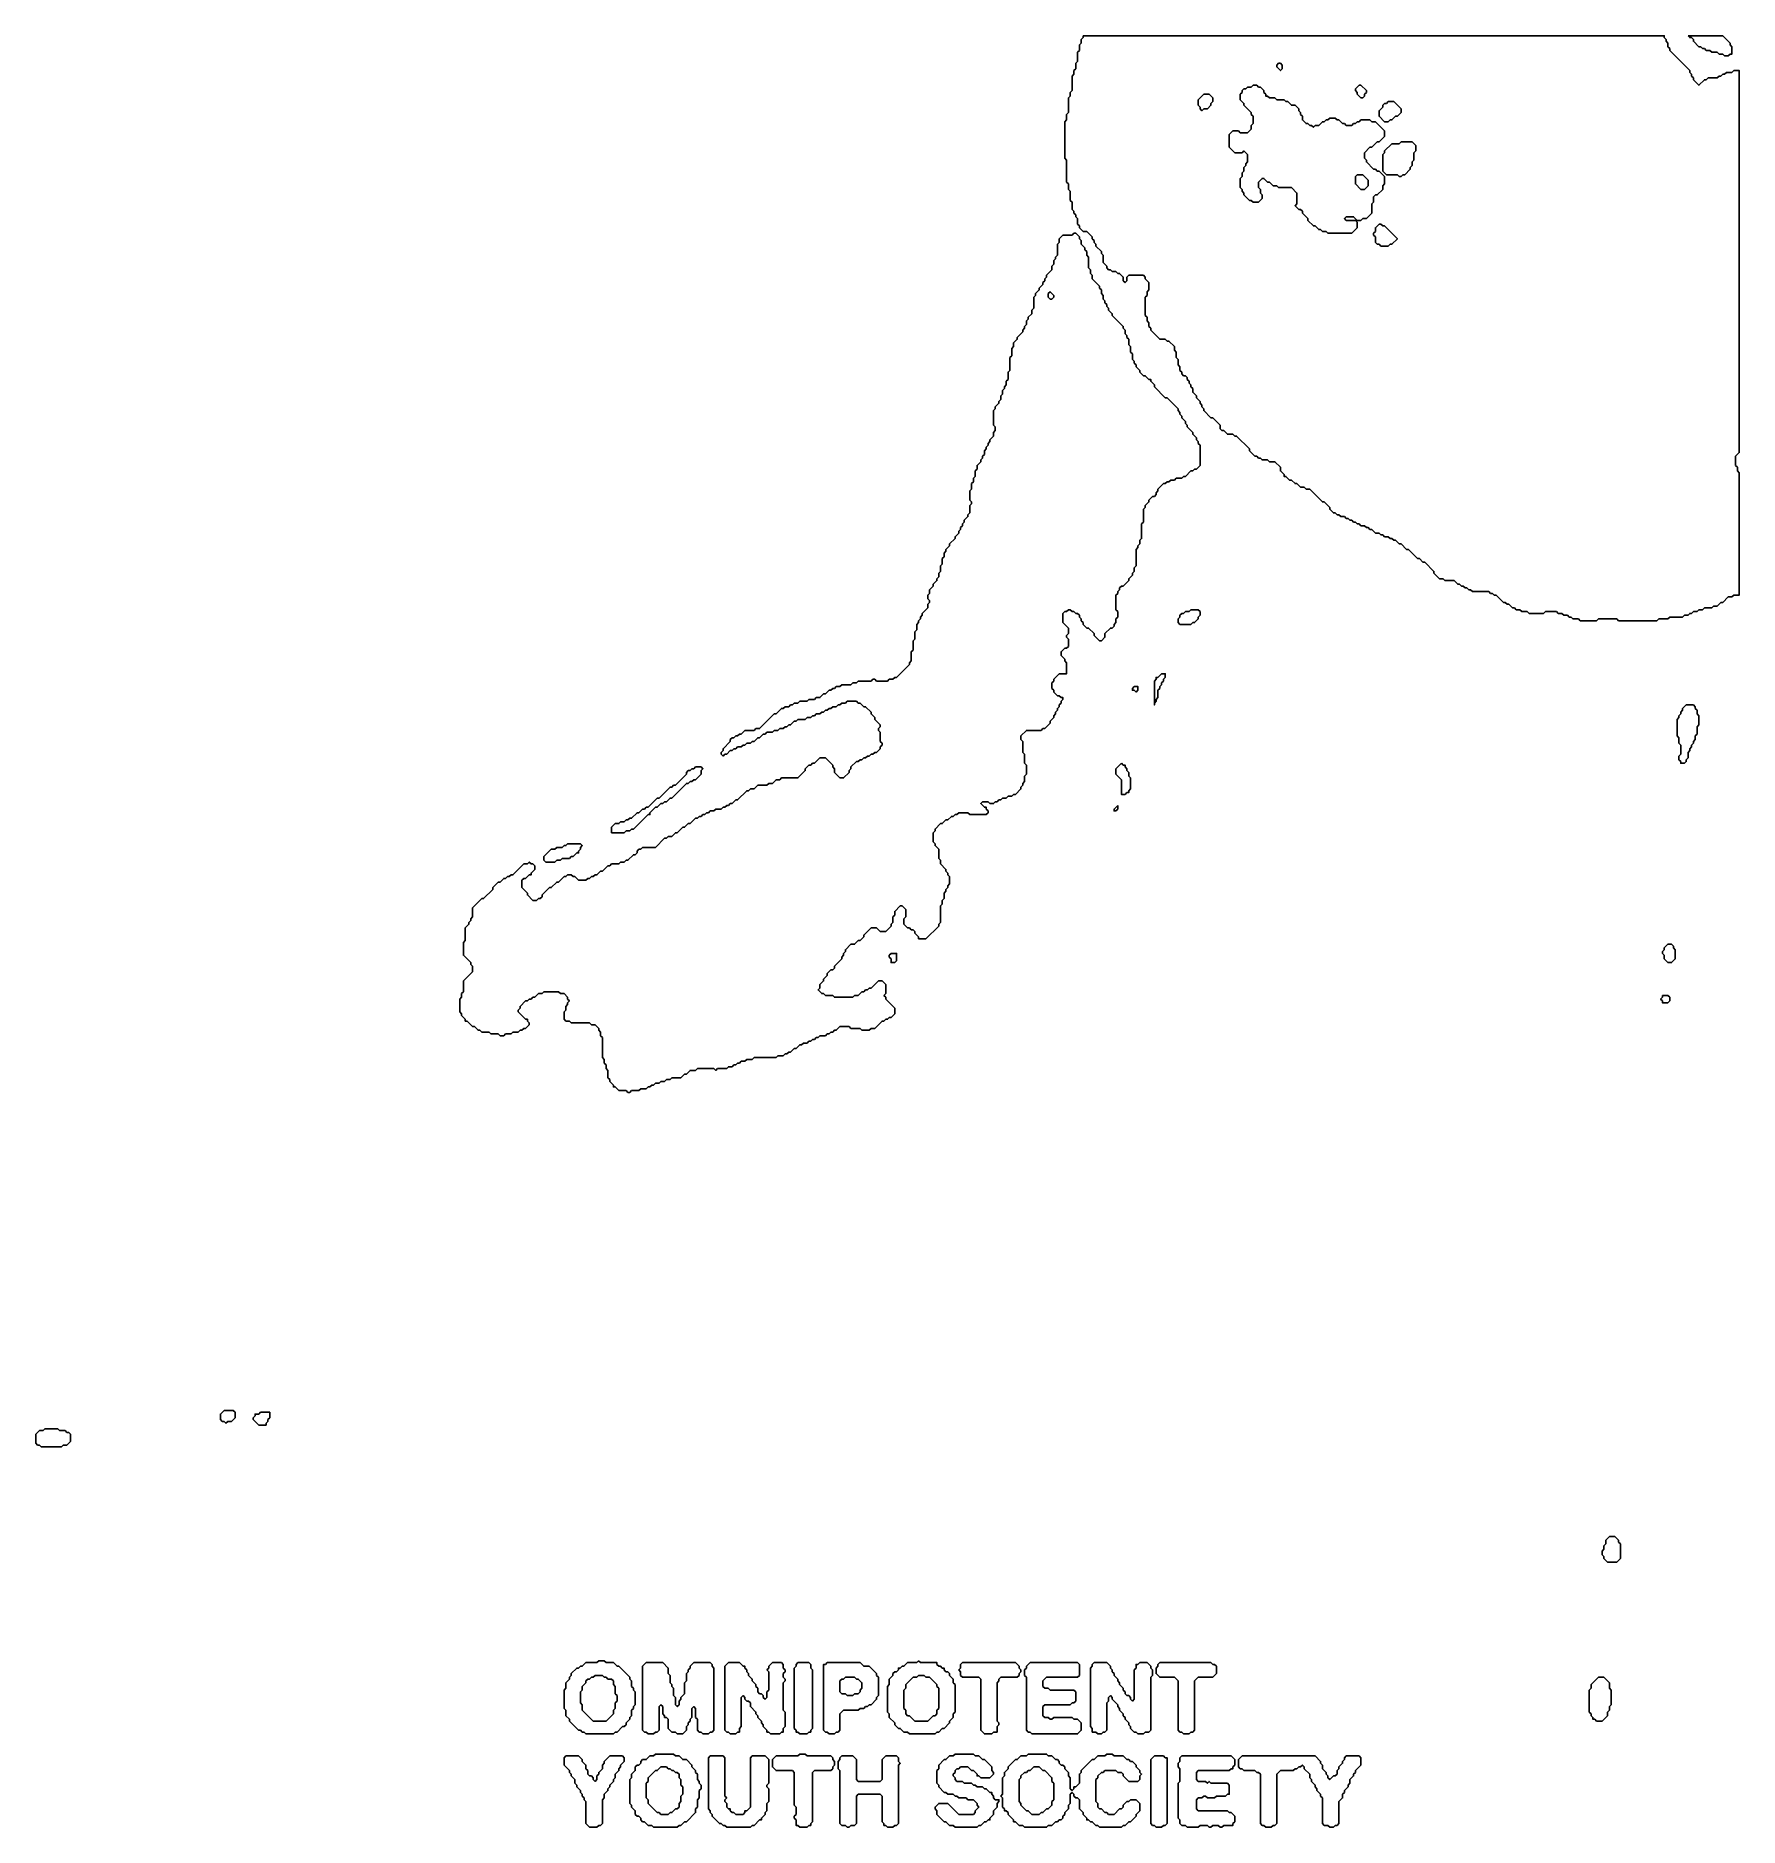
# Model space of a CAD drawing. Header units: millimetres. Extents: x 34 to 500, y 10 to 500.
import ezdxf

# ---------------------------------------------------------------- set-up
doc = ezdxf.new("R2010")
doc.units = ezdxf.units.MM

msp = doc.modelspace()

# ---------------------------------------------------------------- linework, layer by layer
for points in [[(320, 500), (320, 499.5), (319.5, 499), (319.5, 498), (319, 497.5), (319, 496), (318.5, 495.5), (318.5, 493), (318, 492.5), (318, 491), (317.5, 490.5), (317.5, 489.5), (317, 489), (317, 485), (316.5, 484.5), (316.5, 483.5), (316, 483), (316, 479), (315.5, 478.5), (315.5, 477), (315, 476.5), (315, 466.5), (315.5, 466), (315.5, 460), (316, 459.5), (316, 458), (316.5, 457.5), (316.5, 455), (317, 454.5), (317, 452.5), (317.5, 452), (317.5, 451.5), (318, 451), (318, 450.5), (318.5, 450), (318.5, 448.5), (319, 448), (319, 447.5), (320, 446.5), (321, 446.5), (322.5, 445), (322.5, 444.5), (323, 444), (323, 443.5), (323.5, 443), (323.5, 442.5), (325, 441), (325, 440.5), (325.5, 440), (325.5, 438), (326.5, 437), (326.5, 436.5), (327, 436), (327.5, 436), (328, 435.5), (329, 435.5), (329.5, 435), (330, 435), (331, 434), (331, 433), (331.5, 432.5), (332, 433), (332, 434), (332.5, 434.5), (336.5, 434.5), (337, 434), (337, 433.5), (338, 432.5), (338, 430.5), (337.5, 430), (337.5, 429), (337, 428.5), (337, 423.5), (337.5, 423), (337.5, 422), (338, 421.5), (338, 420.5), (338.5, 420), (338.5, 419.5), (341, 417), (342.5, 417), (343, 416.5), (343.5, 416.5), (345, 415), (345, 414), (345.5, 413.5), (345.5, 412), (346, 411.5), (346, 410), (346.5, 409.5), (346.5, 408.5), (347, 408), (347, 407.5), (347.5, 407), (348, 407), (348.5, 406.5), (348.5, 406), (349, 405.5), (349, 405), (349.5, 404.5), (349.5, 404), (350, 403.5), (350, 402.5), (351, 401.5), (351, 401), (352, 400), (352, 399.5), (352.5, 399), (352.5, 398.5), (353, 398), (353, 397.5), (355, 395.5), (355.5, 395.5), (357.5, 393.5), (357.5, 392.5), (358, 392), (358.5, 392), (359.5, 391), (361, 391), (361.5, 390.5), (362, 390.5), (365.5, 387), (365.5, 386.5), (367, 385), (367.5, 385), (368, 384.5), (368.5, 384.5), (369, 384), (370.5, 384), (371, 383.5), (372.5, 383.5), (374, 382), (374, 381), (375, 380), (375, 379.5), (375.5, 379.5), (376.5, 378.5), (377, 378.5), (378, 377.5), (378.5, 377.5), (379.5, 376.5), (380.5, 376.5), (381, 376), (382, 376), (385.5, 372.5), (386, 372.5), (387.5, 371), (387.5, 370.5), (388.5, 369.5), (389, 369.5), (389.5, 369), (390, 369), (390.5, 368.5), (391.5, 368.5), (392, 368), (392.5, 368), (393, 367.5), (393.5, 367.5), (394, 367), (394.5, 367), (395, 366.5), (395.5, 366.5), (396, 366), (397, 366), (397.5, 365.5), (398, 365.5), (398.5, 365), (399, 365), (400, 364), (401, 364), (401.5, 363.5), (402, 363.5), (402.5, 363), (403.5, 363), (404, 362.5), (404.5, 362.5), (405, 362), (405.5, 362), (406.5, 361), (407, 361), (408.5, 359.5), (409, 359.5), (411.5, 357), (412, 357), (413, 356), (413.5, 356), (416, 353.5), (416, 353), (417.5, 351.5), (418.5, 351.5), (419, 351), (421.5, 351), (422.5, 350), (423, 350), (423.5, 349.5), (424, 349.5), (424.5, 349), (425, 349), (425.5, 348.5), (426, 348.5), (426.5, 348), (431, 348), (431.5, 347.5), (432, 347.5), (432.5, 347), (433, 347), (435, 345), (435.5, 345), (436, 344.5), (436.5, 344.5), (437.5, 343.5), (438, 343.5), (438.5, 343), (439.5, 343), (440, 342.5), (441.5, 342.5), (442, 342), (446, 342), (446.5, 342.5), (449.5, 342.5), (450, 342), (451, 342), (451.5, 341.5), (452.5, 341.5), (453, 341), (453.5, 341), (454, 340.5), (455.5, 340.5), (456, 340), (460.5, 340), (461, 340.5), (466, 340.5), (466.5, 340), (477, 340), (477.5, 340.5), (480, 340.5), (480.5, 341), (484, 341), (484.5, 341.5), (485.5, 341.5), (486, 342), (486.5, 342), (487, 342.5), (488, 342.5), (488.5, 343), (489.5, 343), (490, 343.5), (492, 343.5), (492.5, 344), (493.5, 344), (494.5, 345), (495, 345), (496.5, 346.5), (497.5, 346.5), (498, 347), (499.5, 347), (499.5, 380.5), (499, 381), (499, 382), (498.5, 382.5), (498.5, 385), (499.5, 386), (499.5, 490.5), (498, 490.5), (497.5, 490), (496, 490), (495.5, 489.5), (495, 489.5), (494.5, 489), (494, 489), (493.5, 488.5), (491, 488.5), (490.5, 488), (490, 488), (488.5, 486.5), (487, 488), (487, 488.5), (486.5, 489), (486.5, 489.5), (486, 490), (486, 490.5), (480.5, 496), (480.5, 496.5), (480, 497), (480, 498), (479.5, 498.5), (479.5, 499), (479, 499.5), (479, 500)], [(485.5, 500), (486, 499.5), (486.5, 499.5), (487, 499), (487, 498.5), (488.5, 497), (489, 497), (489.5, 496.5), (490, 496.5), (490.5, 496), (491.5, 496), (492, 495.5), (493.5, 495.5), (494, 495), (495, 495), (495.5, 494.5), (496.5, 494.5), (497, 495), (497.5, 495), (497.5, 497), (497, 497.5), (497, 498), (495, 500)], [(373, 492), (373.5, 492.5), (374, 492.5), (374.5, 492), (374.5, 491), (374, 490.5), (373, 491.5)], [(366, 486), (366.5, 486.5), (367.5, 486.5), (368, 486), (368.5, 486), (369.5, 485), (369.5, 484.5), (370, 484), (370, 483.5), (370.5, 483.5), (371, 483), (372.5, 483), (373, 482.5), (375, 482.5), (375.5, 482), (376, 482), (377, 481), (378, 481), (379, 480), (379, 479.5), (379.5, 479), (379.5, 478.5), (380, 478), (380, 477), (381, 476), (381.5, 476), (382, 475.5), (382.5, 475.5), (383, 475), (383.5, 475.5), (384.5, 475.5), (385.5, 476.5), (386, 476.5), (386.5, 477), (387, 477), (387.5, 477.5), (389, 477.5), (389.5, 477), (390, 477), (391, 476), (391.5, 476), (392, 475.5), (393.5, 475.5), (394, 476), (394.5, 476), (395, 476.5), (395.5, 476.5), (396, 477), (398.5, 477), (399, 476.5), (400, 476.5), (402.5, 474), (402.5, 472.5), (401, 471), (400.5, 471), (399, 469.5), (398.5, 469.5), (397, 468), (397, 466.5), (397.5, 466), (397.5, 465.5), (399.5, 463.5), (400, 463.5), (400.5, 463), (401, 463), (402.5, 461.5), (402.5, 459.5), (402, 459), (402, 458), (400.5, 456.5), (400, 456.5), (399.5, 456), (399.5, 454.5), (399, 454), (399, 451.5), (397.5, 450), (396.5, 450), (396, 449.5), (395, 449.5), (394, 450.5), (392, 450.5), (391.5, 450), (392, 449.5), (394.5, 449.5), (395, 449), (395, 447.5), (393.5, 446), (387, 446), (386.5, 446.5), (385.5, 446.5), (385, 447), (384.5, 447), (383.5, 448), (383, 448), (381.5, 449.5), (381.5, 450), (380, 451.5), (380, 452), (379.5, 452.5), (379, 452.5), (378, 453.5), (378.5, 454), (378.5, 457), (377, 458.5), (373.5, 458.5), (373, 459), (372, 459), (371, 460), (370.5, 460), (369.5, 461), (369, 461), (368, 460), (368, 458.5), (368.5, 458), (368.5, 457), (369, 456.5), (369, 455.5), (368, 454.5), (366.5, 454.5), (366, 455), (365.5, 455), (364, 456.5), (364, 457), (363.5, 457.5), (363.5, 458), (363, 458.5), (363, 461), (363.5, 461.5), (363.5, 462.5), (364, 463), (364, 464), (364.5, 464.5), (364.5, 465), (365, 465.5), (365, 467.5), (364, 468.5), (363.5, 468), (361.5, 468), (360, 469.5), (360, 473), (361, 474), (362.5, 474), (363, 473.5), (365, 473.5), (366, 474.5), (366, 475.5), (366.5, 476), (366.5, 478), (366, 478.5), (366, 479), (364, 481), (364, 481.5), (363, 482.5), (363, 484), (363.5, 484.5), (363.5, 485), (364, 485.5), (364.5, 485.5), (365, 486)], [(395.5, 486.5), (396, 486.5), (397.5, 485), (397.5, 484.5), (397, 484), (397, 483.5), (396.5, 483), (396, 483), (395, 484), (395, 484.5), (394.5, 485), (394.5, 485.5)], [(353, 484), (354.5, 484), (355.5, 483), (355.5, 482), (355, 481.5), (355, 481), (354, 480), (353, 480), (352.5, 479.5), (352, 480), (352, 480.5), (351.5, 481), (351.5, 482.5)], [(403, 481.5), (403.5, 482), (405, 482), (407, 480), (407, 479), (406, 478), (405.5, 478), (404.5, 477), (404, 477), (403.5, 476.5), (402.5, 476.5), (401, 478), (401, 479.5), (402, 480.5), (402, 481), (402.5, 481.5)], [(406.5, 470.5), (407, 471), (410, 471), (411, 470), (411, 468.5), (410.5, 468), (410.5, 466), (410, 465.5), (410, 464.5), (409.5, 464), (409.5, 463.5), (408, 462), (407.5, 462), (407, 461.5), (406.5, 461.5), (406, 462), (403, 462), (402, 463), (402, 467.5), (402.5, 468), (402.5, 468.5), (404.5, 470.5)], [(395, 462), (394.5, 461.5), (394.5, 459.5), (396, 458), (397, 458), (398, 459), (398, 460.5), (396.5, 462)], [(317.5, 446), (317, 445.5), (314.5, 445.5), (313.5, 444.5), (313.5, 443.5), (313, 443), (313, 440), (312.5, 439.5), (312.5, 439), (312, 438.5), (312, 437.5), (311.5, 437), (311.5, 436), (310, 434.5), (310, 434), (309.5, 433.5), (309.5, 433), (309, 432.5), (309, 432), (308, 431), (308, 430.5), (307, 429.5), (307, 429), (306.5, 428.5), (306.5, 425.5), (306, 425), (306, 424), (305, 423), (305, 422.5), (304.5, 422), (304.5, 421), (304, 420.5), (304, 420), (303.5, 419.5), (303.5, 419), (302, 417.5), (302, 417), (301, 416), (301, 415), (300.5, 414.5), (300.5, 412.5), (300, 412), (300, 408.5), (299.5, 408), (299.5, 406), (299, 405.5), (299, 404.5), (298.5, 404), (298.5, 403.5), (298, 403), (298, 402), (297.5, 401.5), (297.5, 400.5), (297, 400), (297, 399.5), (296, 398.5), (296, 398), (295.5, 397.5), (295.5, 393.5), (296, 393), (296, 392), (295.5, 391.5), (295.5, 390.5), (294.5, 389.5), (294.5, 389), (294, 388.5), (294, 388), (293.5, 387.5), (293.5, 387), (293, 386.5), (293, 385.5), (292.5, 385), (292.5, 384.5), (292, 384), (292, 383.5), (291, 382.5), (291, 381.5), (290.5, 381), (290.5, 379.5), (290, 379), (290, 378), (289.5, 377.5), (289.5, 376), (289, 375.5), (289, 373), (289.5, 372.5), (289.5, 372), (289, 371.5), (289, 369.5), (288.5, 369), (288.5, 368.5), (287.5, 367.5), (287.5, 367), (287, 366.5), (287, 366), (286.5, 365.5), (286.5, 365), (286, 364.5), (286, 364), (285, 363), (285, 362.5), (283.5, 361), (283.5, 360.5), (282.5, 359.5), (282.5, 359), (282, 358.5), (282, 357.5), (281.5, 357), (281.5, 355.5), (281, 355), (281, 353.5), (280.5, 353), (280.5, 352), (280, 351.5), (280, 351), (279, 350), (279, 349.5), (278, 348.5), (278, 347.5), (277.5, 347), (277.5, 346), (278, 345.5), (278, 345), (277.5, 344.5), (277.5, 343.5), (276, 342), (276, 341.5), (275.5, 341), (275.5, 340.5), (275, 340), (275, 339.5), (274.5, 339), (274.5, 337.5), (274, 337), (274, 335), (273.5, 334.5), (273.5, 332), (273, 331.5), (273, 329), (272.5, 328.5), (272.5, 328), (269, 324.5), (268.5, 324.5), (268, 324), (267, 324), (266.5, 323.5), (263.5, 323.5), (263, 324), (262.5, 324), (262, 323.5), (258.5, 323.5), (258, 323), (257, 323), (256.5, 322.5), (254, 322.5), (253.5, 322), (252.5, 322), (252, 321.5), (251.5, 321.5), (251, 321), (250.5, 321), (249.5, 320), (249, 320), (248, 319), (247, 319), (246.5, 318.5), (245, 318.5), (244.5, 318), (242.5, 318), (242, 317.5), (241, 317.5), (240.5, 317), (240, 317), (239.5, 316.5), (238.5, 316.5), (238, 316), (237.5, 316), (236, 314.5), (235.5, 314.5), (231.5, 310.5), (230.5, 310.5), (230, 310), (227.5, 310), (226.5, 309), (226, 309), (225.5, 308.5), (225, 308.5), (224.5, 308), (224, 308), (223.5, 307.5), (223.5, 307), (221.5, 305), (221.5, 304.5), (221, 304), (221, 303.5), (221.5, 303), (222, 303.5), (222.5, 303.5), (223.5, 304.5), (224, 304.5), (224.5, 305), (225, 305), (225.5, 305.5), (226.5, 305.5), (227, 306), (227.5, 306), (228, 306.5), (229, 306.5), (229.5, 307), (230, 307), (231, 308), (231.5, 308), (232.5, 309), (233, 309), (233.5, 309.5), (235, 309.5), (235.5, 310), (236.5, 310), (237, 310.5), (238, 310.5), (238.5, 311), (239, 311), (239.5, 311.5), (240, 311.5), (241, 312.5), (241.5, 312.5), (242, 313), (244, 313), (244.5, 313.5), (245.5, 313.5), (246, 314), (246.5, 314), (247, 314.5), (248, 314.5), (248.5, 315), (249, 315), (249.5, 315.5), (250, 315.5), (250.5, 316), (251, 316), (251.5, 316.5), (252.5, 316.5), (253, 317), (253.5, 317), (254, 317.5), (255, 317.5), (255.5, 318), (258, 318), (258.5, 317.5), (259, 317.5), (260, 316.5), (260.5, 316.5), (262, 315), (262, 314.5), (263, 313.5), (263, 313), (264.5, 311.5), (264.5, 311), (264, 310.5), (264, 310), (264.5, 309.5), (264.5, 307), (265, 306.5), (265, 306), (264.5, 305.5), (264.5, 305), (263.5, 304), (263, 304), (262.5, 303.5), (262, 303.5), (261.5, 303), (261, 303), (260.5, 302.5), (260, 302.5), (259.5, 302), (259, 302), (258.5, 301.5), (258, 301.5), (256.5, 300), (256.5, 299.5), (256, 299), (256, 298.5), (254.5, 297), (253.5, 297), (252, 298.5), (252, 299.5), (251.5, 300), (251.5, 300.5), (249.5, 302.5), (248, 302.5), (246.5, 301), (246, 301), (245.5, 300.5), (245, 300.5), (244, 299.5), (244, 299), (242, 297), (237.5, 297), (237, 296.5), (236, 296.5), (235, 295.5), (234, 295.5), (233.5, 295), (231, 295), (230, 294), (229, 294), (228.5, 293.5), (228, 293.5), (225.5, 291), (225, 291), (224, 290), (223.5, 290), (223, 289.5), (222.5, 289.5), (222, 289), (221.5, 289), (221, 288.5), (219.5, 288.5), (219, 288), (218, 288), (217.5, 287.5), (217, 287.5), (216.5, 287), (216, 287), (215.5, 286.5), (215, 286.5), (214.5, 286), (214, 286), (212.5, 284.5), (212, 284.5), (211, 283.5), (210.5, 283.5), (209, 282), (208.5, 282), (207.5, 281), (206.5, 281), (206, 280.5), (205.5, 280.5), (203, 278), (199.5, 278), (199, 277.5), (198.5, 277.5), (198, 277), (198, 276.5), (197.5, 276), (197, 276), (195.5, 274.5), (195, 274.5), (194.5, 274), (193.5, 274), (193, 273.5), (191, 273.5), (190.5, 273), (190, 273), (188.5, 271.5), (188, 271.5), (187, 270.5), (186.5, 270.5), (186, 270), (185.5, 270), (185, 269.5), (184.5, 269.5), (184, 269), (182, 269), (181, 270), (180.5, 270), (180, 270.5), (179, 270.5), (178.5, 270), (178, 270), (176.5, 268.5), (176, 268.5), (174.5, 267), (174, 267), (172, 265), (172, 264.5), (171.5, 264), (171, 264), (170.5, 263.5), (169.5, 263.5), (168, 265), (168, 265.5), (166.5, 267), (166.5, 269), (167, 269.5), (167.5, 269.5), (168.5, 270.5), (169, 270.5), (169, 271), (170, 272), (170, 273), (169.5, 273.5), (169, 273.5), (168.5, 274), (168, 273.5), (167, 273.5), (164, 270.5), (163.5, 270.5), (163, 270), (162.5, 270), (162, 269.5), (161.5, 269.5), (160.5, 268.5), (160, 268.5), (158.5, 267), (158.5, 266.5), (156, 264), (155.5, 264), (153, 261.5), (153, 259), (152.5, 258.5), (152.5, 258), (152, 257.5), (152, 257), (151, 256), (151, 252.5), (150.5, 252), (150.5, 248.5), (152.5, 246.5), (152.5, 246), (153, 245.5), (153, 244), (150.5, 241.5), (150.5, 238.5), (150, 238), (150, 237), (149.5, 236.5), (149.5, 233), (150, 232.5), (150, 232), (151, 231), (151, 230.5), (151.5, 230.5), (153, 229), (153.5, 229), (154.5, 228), (155, 228), (155.5, 227.5), (157.5, 227.5), (158, 227), (160, 227), (160.5, 226.5), (161.5, 226.5), (162, 227), (163.5, 227), (164, 227.5), (165.5, 227.5), (166, 228), (166.5, 228), (167, 228.5), (167.5, 228.5), (168.5, 229.5), (168.5, 230), (168, 230.5), (168, 231), (167.5, 231), (165.5, 233), (165.5, 233.5), (166, 234), (166, 234.5), (167.5, 236), (168, 236), (168.5, 236.5), (169, 236.5), (169.5, 237), (170, 237), (171, 238), (172, 238), (172.5, 238.5), (176.5, 238.5), (177, 238), (178, 238), (179, 237), (179, 236.5), (179.5, 236), (179, 235.5), (179, 235), (178.5, 234.5), (178.5, 233.5), (178, 233), (178, 231), (178.5, 230.5), (179.5, 230.5), (180, 230), (185, 230), (185.5, 229.5), (186.5, 229.5), (187.5, 228.5), (187.5, 228), (188, 227.5), (188, 226.5), (188.5, 226), (188.5, 220.5), (189, 220), (189, 219), (189.5, 218.5), (189.5, 217.5), (190, 217), (190, 215), (190.5, 214.5), (190.5, 214), (191.5, 213), (191.5, 212.5), (192, 212.5), (193, 211.5), (195, 211.5), (195.5, 211), (196, 211), (196.5, 211.5), (198.5, 211.5), (199, 212), (200.5, 212), (201, 212.5), (201.5, 212.5), (202, 213), (202.5, 213), (203, 213.5), (204, 213.5), (204.5, 214), (205.5, 214), (206, 214.5), (207, 214.5), (207.5, 215), (210, 215), (211, 216), (211.5, 216), (212.5, 217), (214, 217), (214.5, 217.5), (219, 217.5), (219.5, 217), (220, 217.5), (222.5, 217.5), (223, 218), (224, 218), (224.5, 218.5), (225, 218.5), (225.5, 219), (226, 219), (226.5, 219.5), (227.5, 219.5), (228, 220), (229.5, 220), (230, 220.5), (236, 220.5), (236.5, 221), (238, 221), (238.5, 221.5), (239, 221.5), (239.5, 222), (240, 222), (241, 223), (241.5, 223), (242.5, 224), (243, 224), (243.5, 224.5), (244.5, 224.5), (245, 225), (245.5, 225), (246, 225.5), (246.5, 225.5), (247, 226), (247.5, 226), (248, 226.5), (249.5, 226.5), (250, 227), (250.5, 227), (251, 227.5), (251.5, 227.5), (252, 228), (252.5, 228), (253.5, 229), (256, 229), (256.5, 228.5), (259, 228.5), (259.5, 228), (261.5, 228), (262, 228.5), (263, 228.5), (265, 230.5), (265.5, 230.5), (266, 231), (266.5, 231), (267, 231.5), (267.5, 231.5), (268.5, 232.5), (268.5, 234), (266, 236.5), (266, 237), (265.5, 237.5), (266, 238), (266, 240.5), (265, 241.5), (264, 241.5), (262, 239.5), (261.5, 239.5), (261, 239), (260.5, 239), (260, 238.5), (259.5, 238.5), (258.5, 237.5), (257.5, 237.5), (257, 237), (252, 237), (251.5, 237.5), (249.5, 237.5), (249, 238), (248.5, 238), (247.5, 239), (248, 239.5), (248, 240.5), (249, 241.5), (249, 242), (250, 243), (250, 243.5), (251, 244.5), (251.5, 244.5), (252, 245), (252, 245.5), (254, 247.5), (254, 248), (254.5, 248.5), (254.5, 249), (255, 249.5), (255, 250), (256.5, 251.5), (257.5, 251.5), (258.5, 252.5), (259, 252.5), (260, 253.5), (260, 254), (262, 256), (263.5, 256), (264.5, 255), (266, 255), (267.5, 256.5), (267.5, 257), (268, 257.5), (268, 259), (268.5, 259.5), (268.5, 260.5), (270, 262), (270.5, 262), (271.5, 261), (271.5, 259), (271, 258.5), (271, 257), (272, 256), (272.5, 256), (273, 255.5), (273.5, 255.5), (274, 255), (274, 254.5), (275, 253.5), (275, 253), (277, 253), (280.5, 256.5), (280.5, 257), (281, 257.5), (281, 262), (281.5, 262.5), (281.5, 263.5), (282, 264), (282, 265.5), (282.5, 266), (282.5, 266.5), (283, 267), (283, 267.5), (283.5, 268), (283.5, 270), (283, 270.5), (283, 271), (282.5, 271.5), (282.5, 272), (281, 273.5), (281, 274.5), (280.5, 275), (280.5, 277.5), (279.5, 278.5), (279.5, 279), (279, 279.5), (279, 282), (279.5, 282.5), (279.5, 283), (281, 284.5), (281.5, 284.5), (282.5, 285.5), (283, 285.5), (284, 286.5), (284.5, 286.5), (285, 287), (285.5, 287), (286, 287.5), (288.5, 287.5), (289, 287), (293.5, 287), (294, 287.5), (294, 288), (293.5, 288.5), (293.5, 289), (293, 289), (292, 290), (292.5, 290.5), (294, 290.5), (294.5, 290), (295.5, 290), (296, 290.5), (296.5, 290.5), (297, 291), (297.5, 291), (298, 291.5), (299, 291.5), (299.5, 292), (300.5, 292), (301, 292.5), (301.5, 292.5), (303, 294), (303, 294.5), (303.5, 295), (303.5, 295.5), (304, 296), (304, 297.5), (304.5, 298), (304.5, 300.5), (304, 301), (304, 303.5), (303.5, 304), (303.5, 307), (303, 307.5), (303, 308.5), (304.5, 310), (308.5, 310), (309, 310.5), (309.5, 310.5), (311, 312), (311, 312.5), (312, 313.5), (312, 314), (312.5, 314.5), (312.5, 315), (313, 315.5), (313, 316), (313.5, 316.5), (313.5, 317), (314, 317.5), (314, 318), (314.5, 318.5), (314.5, 319), (314, 319), (313.5, 319.5), (313, 319.5), (312, 320.5), (312, 321), (311.5, 321.5), (311.5, 323), (312, 323.5), (312, 324), (313.5, 325.5), (315.5, 325.5), (315.5, 328.5), (315, 329), (315, 329.5), (314, 330.5), (314, 331.5), (315, 332.5), (315.5, 332.5), (316, 333), (316, 335), (315.5, 335.5), (315.5, 336), (316, 336.5), (316, 338), (314.5, 339.5), (314.5, 342), (315, 342.5), (315.5, 342.5), (316, 343), (316.5, 343), (317, 342.5), (317.5, 342.5), (318, 342), (318.5, 342), (319, 341.5), (319, 341), (319.5, 340.5), (319.5, 340), (320, 339.5), (320, 339), (321, 338), (321.5, 338), (323, 336.5), (323, 336), (324.5, 334.5), (325, 334.5), (326, 335.5), (326, 336.5), (327.5, 338), (328, 338), (328.5, 338.5), (328.5, 339), (329, 339.5), (329, 340.5), (329.5, 341), (329.5, 342.5), (329, 343), (329, 347), (329.5, 347.5), (329.5, 348), (330, 348.5), (330, 349), (330.5, 349.5), (331, 349.5), (332.5, 351), (332.5, 351.5), (333.5, 352.5), (333.5, 353), (334, 353.5), (334, 354.5), (334.5, 355), (334.5, 359.5), (335, 360), (335, 360.5), (335.5, 361), (335.5, 362), (336, 362.5), (336, 366.5), (336.5, 367), (336.5, 370.5), (337, 371), (337, 371.5), (338, 372.5), (338, 373), (339, 374), (339.5, 374), (340, 374.5), (340, 375), (340.5, 375.5), (340.5, 376), (342, 377.5), (342.5, 377.5), (343, 378), (343.5, 378), (344, 378.5), (345, 378.5), (345.5, 379), (347, 379), (347.5, 379.5), (348, 379.5), (349.5, 381), (350, 381), (350.5, 381.5), (351, 381.5), (352, 382.5), (352, 388), (351.5, 388.5), (351.5, 389), (351, 389.5), (351, 390), (350, 391), (350, 391.5), (348.5, 393), (348.5, 393.5), (348, 394), (348, 394.5), (347, 395.5), (347, 396), (346.5, 396.5), (346.5, 397), (346, 397.5), (346, 398), (343, 401), (342.5, 401), (339.5, 404), (339.5, 404.5), (338.5, 405.5), (338.5, 406), (338, 406), (337, 407), (336.5, 407), (335.5, 408), (335.5, 408.5), (334.5, 409.5), (334.5, 410), (334, 410.5), (334, 411), (333.5, 411.5), (333.5, 413), (333, 413.5), (333, 415), (332.5, 415.5), (332.5, 417), (332, 417.5), (332, 418), (331.5, 418.5), (331.5, 419.5), (331, 420), (331, 420.5), (328, 423.5), (328, 424), (327, 425), (327, 425.5), (326.5, 426), (326.5, 426.5), (326, 427), (326, 427.5), (325.5, 428), (325.5, 429), (325, 429.5), (325, 430.5), (324.5, 431), (324.5, 431.5), (322.5, 433.5), (322.5, 434.5), (322, 435), (322, 436), (321.5, 436.5), (321.5, 439.5), (321, 440), (321, 441), (320.5, 441.5), (320.5, 442), (319.5, 443), (319.5, 444), (319, 444.5), (319, 445), (318, 446)], [(401, 448.5), (401.5, 448.5), (402, 448), (402.5, 448), (406, 444.5), (404.5, 443), (404, 443), (403.5, 442.5), (401.5, 442.5), (401, 443), (400.5, 443), (400, 443.5), (400, 445), (399.5, 445.5), (399.5, 446), (400, 446.5), (400, 447.5)], [(310.5, 429.5), (311, 430), (312, 429), (312, 428.5), (311.5, 428), (311, 428), (310.5, 428.5)], [(349.5, 343), (349, 342.5), (348, 342.5), (347.5, 342), (347, 342), (346.5, 341.5), (346.5, 341), (346, 340.5), (346, 339.5), (346.5, 339), (349.5, 339), (350, 339.5), (350.5, 339.5), (351.5, 340.5), (351.5, 341), (352, 341.5), (352, 342.5), (351.5, 343)], [(341.5, 325.5), (340.5, 324.5), (340, 324.5), (340, 324), (339.5, 323.5), (339.5, 317), (339.5, 317.5), (340, 318), (340, 318.5), (340.5, 319), (340.5, 321), (341, 321.5), (341, 322), (341.5, 322.5), (341.5, 323), (342, 323.5), (342, 324), (342.5, 324.5), (342.5, 325.5)], [(334, 322), (333.5, 321.5), (333.5, 321), (334, 321), (334.5, 320.5), (335, 321), (335, 322)], [(485, 317), (484, 316), (484, 315.5), (483.5, 315), (483.5, 314.5), (483, 314), (483, 313.5), (482.5, 313), (482.5, 308.5), (483, 308), (483, 306.5), (483.5, 306), (483.5, 303.5), (483, 303), (483, 302), (483.5, 301.5), (483.5, 301), (484.5, 301), (485, 301.5), (485, 302), (485.5, 302.5), (485.5, 304), (486, 304.5), (486, 305), (486.5, 305.5), (486.5, 306), (487, 306.5), (487, 307), (487.5, 307.5), (487.5, 308.5), (488, 309), (488, 311), (488.5, 311.5), (488.5, 314), (488, 314.5), (488, 315.5), (487.5, 316), (487.5, 316.5), (487, 317)], [(214, 300), (213.5, 299.5), (213, 299.5), (212.5, 299), (212, 299), (211.5, 298.5), (211.5, 298), (208.5, 295), (208, 295), (207.5, 294.5), (207, 294.5), (204, 291.5), (203.5, 291.5), (201, 289), (200.5, 289), (200, 288.5), (199.5, 288.5), (198.5, 287.5), (198, 287.5), (196.5, 286), (196, 286), (195.5, 285.5), (195, 285.5), (194.5, 285), (193.5, 285), (193, 284.5), (192, 284.5), (191, 283.5), (191, 282), (194.5, 282), (195, 282.5), (196, 282.5), (196.5, 283), (197, 283), (201, 287), (201.5, 287), (201.5, 287.5), (203, 289), (203.5, 289), (204.5, 290), (205, 290), (205.5, 290.5), (206, 290.5), (207, 291.5), (207.5, 291.5), (211.5, 295.5), (212, 295.5), (212.5, 296), (213, 296), (213.5, 296.5), (214, 296.5), (215.5, 298), (215.5, 299), (216, 299.5), (215.5, 300)], [(330.5, 301), (329, 299.5), (329, 298), (330.5, 296.5), (330.5, 292.5), (331.5, 292.5), (332, 293), (332.5, 293), (332.5, 293.5), (333, 294), (333, 297), (332.5, 297.5), (332.5, 298.5), (332, 299), (332, 299.5), (331.5, 300), (331.5, 300.5), (331, 300.5)], [(329.5, 289.5), (328.5, 288.5), (328.5, 288), (329, 288), (329.5, 288.5)], [(179, 279), (178.5, 278.5), (178, 278.5), (177.5, 278), (176, 278), (175.5, 277.5), (174.5, 277.5), (172.5, 275.5), (172.5, 274.5), (173, 274), (175.5, 274), (176, 274.5), (177, 274.5), (177.5, 275), (179.5, 275), (180, 275.5), (180.5, 275.5), (181.5, 276.5), (182, 276.5), (182, 277), (182.5, 277.5), (182.5, 278), (183, 278.5), (182.5, 279)], [(480, 251.5), (479, 250.5), (479, 250), (478.5, 249.5), (478.5, 249), (479, 248.5), (479, 247.5), (480, 246.5), (481, 246.5), (482, 247.5), (482, 250), (481.5, 250.5), (481.5, 251), (481, 251.5)], [(267.5, 249), (267, 248.5), (267, 248), (267.5, 247.5), (267.5, 246.5), (268.5, 246.5), (269, 247), (269, 249)], [(478.5, 237.5), (478.5, 237), (478, 236.5), (478.5, 236), (478.5, 235.5), (480, 235.5), (480.5, 236), (480.5, 237), (480, 237.5)], [(85, 124), (84, 123), (84, 121.5), (84.5, 121), (85, 121), (85.5, 120.5), (86, 121), (87, 121), (88, 122), (88, 123.5), (87.5, 124)], [(95, 123.5), (94.5, 123), (93.5, 123), (93.5, 122.5), (93, 122), (93, 121.5), (94.5, 120), (96.5, 120), (96.5, 120.5), (97, 121), (97, 121.5), (97.5, 122), (97.5, 123.5)], [(36, 119), (35.5, 118.5), (34.5, 118.5), (33.5, 117.5), (33.5, 115), (34, 114.5), (34.5, 114.5), (35, 114), (40.5, 114), (41, 114.5), (42, 114.5), (43, 115.5), (43, 117.5), (42.5, 118), (42, 118), (41.5, 118.5), (40, 118.5), (39.5, 119)], [(464, 89.5), (463, 88.5), (463, 87.5), (462.5, 87), (462.5, 86), (462, 85.5), (462, 84.5), (462.5, 84), (462.5, 83.5), (463.5, 82.5), (466, 82.5), (467, 83.5), (467, 87.5), (466.5, 88), (466.5, 88.5), (465.5, 89.5)], [(187.5, 55.5), (187, 55), (184, 55), (183, 54), (182.5, 54), (182, 53.5), (181.5, 53.5), (180, 52), (180, 51.5), (179.5, 51), (179.5, 50.5), (178.5, 49.5), (178.5, 48), (178, 47.5), (178, 42.5), (178.5, 42), (178.5, 40.5), (179.5, 39.5), (179.5, 39), (182, 36.5), (182.5, 36.5), (183, 36), (183.5, 36), (184, 35.5), (191.5, 35.5), (192, 36), (192.5, 36), (194, 37.5), (194.5, 37.5), (195, 38), (195, 38.5), (196, 39.5), (196, 40), (196.5, 40.5), (196.5, 42), (197, 42.5), (197, 43), (197.5, 43.5), (197.5, 47), (197, 47.5), (197, 48), (196.5, 48.5), (196.5, 50), (196, 50.5), (196, 51), (193, 54), (192.5, 54), (191.5, 55), (189.5, 55), (189, 55.5)], [(200.5, 55), (199.5, 54), (199.5, 36.5), (200, 36), (200.5, 36), (201, 35.5), (202.5, 35.5), (203, 36), (203.5, 36), (204, 36.5), (204, 43), (204.5, 43.5), (205, 43), (205, 41), (205.5, 40.5), (205.5, 40), (206, 40), (206.5, 39.5), (206.5, 37), (207.5, 36), (208.5, 36), (209, 35.5), (210.5, 35.5), (211.5, 36.5), (211.5, 37.5), (212, 38), (212, 38.5), (212.5, 39), (212.5, 39.5), (213, 40), (213, 42.5), (213.5, 43), (214, 42.5), (214, 40), (214.5, 39.5), (214.5, 36.5), (215, 36), (215.5, 36), (216, 35.5), (217.5, 35.5), (218, 36), (218.5, 36), (219, 36.5), (219, 53.5), (218.5, 54), (218.5, 54.5), (218, 55), (213.5, 55), (212.5, 54), (212.5, 53.5), (212, 53), (212, 52.5), (211.5, 52), (211.5, 50), (211, 49.5), (211, 46.5), (210, 45.5), (210, 45), (209.5, 44.5), (209.5, 43.5), (209, 43), (208.5, 43.5), (208.5, 45.5), (208, 46), (208, 48), (207.5, 48.5), (207.5, 49), (207, 49.5), (207, 51.5), (206.5, 52), (206.5, 53.5), (205, 55)], [(223, 55), (222, 54), (222, 36.5), (222.5, 36), (223, 36), (223.5, 35.5), (225, 35.5), (225.5, 36), (226, 36), (226, 37), (226.5, 37.5), (226.5, 45.5), (227, 46), (227.5, 45.5), (227.5, 45), (228, 44.5), (228.5, 44.5), (229, 44), (229, 43), (230.5, 41.5), (230.5, 41), (231, 40.5), (231, 40), (232, 39), (232, 38.5), (232.5, 38), (232.5, 37.5), (233.5, 36.5), (233.5, 36), (234, 36), (234.5, 35.5), (237, 35.5), (237.5, 36), (238, 36), (238, 37), (238.5, 37.5), (238.5, 41.5), (238, 42), (238, 49.5), (238.5, 50), (238.5, 50.5), (238, 51), (238, 52), (238.5, 52.5), (238.5, 53), (238, 53.5), (238, 54.5), (237.5, 55), (235, 55), (234, 54), (234, 53.5), (233.5, 53), (234, 52.5), (234, 47.5), (233.5, 47), (233.5, 45.5), (233, 45), (232.5, 45.5), (232.5, 46), (232, 46.5), (231.5, 46.5), (231, 47), (231, 48), (230.5, 48.5), (230.5, 49), (229.5, 50), (229.5, 50.5), (228.5, 51.5), (228.5, 52), (228, 52.5), (228, 53), (227.5, 53.5), (227.5, 54), (227, 54), (226, 55)], [(242, 55), (241.5, 54.5), (241.5, 54), (241, 53.5), (241, 37), (241.5, 36.5), (241.5, 36), (242, 36), (242.5, 35.5), (244.5, 35.5), (245, 36), (245.5, 36), (245.5, 36.5), (246, 37), (246, 53), (245.5, 53.5), (245.5, 54.5), (245, 55)], [(250, 55), (249.5, 54.5), (249, 54.5), (249, 36.5), (249.5, 36), (250, 36), (250.5, 35.5), (252, 35.5), (252.5, 36), (253, 36), (253.5, 36.5), (253.5, 41), (254.5, 42), (258.5, 42), (259, 42.5), (260, 42.5), (260.5, 43), (261, 43), (261.5, 43.5), (262, 43.5), (263.5, 45), (263.5, 45.5), (264, 46), (264, 51), (263.5, 51.5), (263.5, 52), (261.5, 54), (260, 54), (259, 55)], [(275, 55.5), (274.5, 55), (272, 55), (271, 54), (270.5, 54), (270, 53.5), (269.5, 53.5), (269.5, 53), (269, 52.5), (268.5, 52.5), (268, 52), (268, 51.5), (267, 50.5), (267, 49), (266.5, 48.5), (266.5, 41.5), (267, 41), (267, 40), (268.5, 38.5), (268.5, 38), (269.5, 37), (270, 37), (271, 36), (272, 36), (272.5, 35.5), (279.5, 35.5), (280, 36), (280.5, 36), (281.5, 37), (282, 37), (283.5, 38.5), (283.5, 39), (284.5, 40), (284.5, 41), (285, 41.5), (285, 49), (284.5, 49.5), (284.5, 50.5), (283.5, 51.5), (283.5, 52), (283, 52.5), (282.5, 52.5), (282, 53), (282, 53.5), (281.5, 53.5), (281, 54), (280.5, 54), (280, 54.5), (280, 55), (275.5, 55)], [(287, 55), (286.5, 54.5), (286.5, 53.5), (286, 53), (286.5, 52.5), (286.5, 51.5), (287, 51), (291.5, 51), (292, 50.5), (292, 36.5), (293, 35.5), (295, 35.5), (295.5, 36), (296.5, 36), (296.5, 37.5), (297, 38), (297, 38.5), (296.5, 39), (296.5, 49.5), (297, 50), (297, 50.5), (297.5, 51), (302, 51), (302.5, 51.5), (302.5, 52), (303, 52.5), (303, 53), (302.5, 53.5), (302.5, 54), (301.5, 55)], [(305.5, 55), (304.5, 54), (304.5, 53.5), (304, 53), (304, 51.5), (304.5, 51), (304.5, 36.5), (305, 36), (305.5, 36), (306, 35.5), (318.5, 35.5), (319.5, 36.5), (319.5, 38.5), (318.5, 39.5), (317.5, 39.5), (317, 40), (312, 40), (311.5, 39.5), (311, 39.5), (310.5, 40), (309.5, 40), (309, 40.5), (309, 43), (309.5, 43.5), (316.5, 43.5), (317, 44), (317.5, 44), (318, 44.5), (318, 47), (317.5, 47.5), (311, 47.5), (310.5, 48), (309.5, 48), (309, 48.5), (309, 50), (310, 51), (318.5, 51), (319, 51.5), (319, 54.5), (318.5, 55)], [(323, 55), (322.5, 54.5), (322.5, 54), (322, 53.5), (322, 37.5), (322.5, 37), (322.5, 36), (323.5, 36), (324, 35.5), (325, 35.5), (325.5, 36), (326, 36), (326.5, 36.5), (326.5, 44), (327, 44.5), (327, 45.5), (327.5, 46), (328, 45.5), (328, 45), (329.5, 43.5), (329.5, 43), (330, 42.5), (330, 42), (331, 41), (331, 40.5), (331.5, 40), (331.5, 39.5), (332.5, 38.5), (332.5, 38), (333, 37.5), (333, 37), (334, 36), (334.5, 36), (335, 35.5), (336.5, 35.5), (337, 36), (338, 36), (338.5, 36.5), (338.5, 51), (339, 51.5), (339, 53), (338.5, 53.5), (338.5, 54), (337.5, 55), (335.5, 55), (335, 54.5), (334.5, 54.5), (334.5, 53.5), (334, 53), (334, 45), (333.5, 44.5), (333, 45), (333, 45.5), (332.5, 46), (332, 46), (331.5, 46.5), (331.5, 47), (331, 47.5), (331, 48), (330, 49), (330, 49.5), (329.5, 50), (329.5, 50.5), (328.5, 51.5), (328.5, 52), (328, 52.5), (328, 53), (327.5, 53.5), (327.5, 54), (326.5, 55)], [(341, 55), (340.5, 54.5), (340.5, 54), (340, 53.5), (340, 52), (341, 51), (345, 51), (346, 50), (346, 36.5), (346.5, 36), (347, 36), (347.5, 35.5), (349, 35.5), (349.5, 36), (350, 36), (350.5, 36.5), (350.5, 50), (351.5, 51), (355.5, 51), (356.5, 52), (356.5, 54), (356, 54.5), (355.5, 54.5), (355, 55)], [(186, 51), (186.5, 51.5), (188.5, 51.5), (189, 51), (189.5, 51), (190, 50.5), (191, 50.5), (191.5, 50), (191.5, 49), (192, 48.5), (192, 46.5), (192.5, 46), (192.5, 44.5), (192, 44), (192, 42.5), (191.5, 42), (191.5, 41), (189.5, 39), (186, 39), (183, 42), (183, 43.5), (182.5, 44), (182.5, 47), (183, 47.5), (183, 48.5), (184, 49.5), (184, 50), (184.5, 50.5), (185, 50.5), (185.5, 51)], [(254.5, 50.5), (255, 51), (257.5, 51), (258, 50.5), (258.5, 50.5), (259.5, 49.5), (259.5, 48), (259, 47.5), (259, 47), (258.5, 46.5), (257.5, 46.5), (257, 46), (255.5, 46), (255, 46.5), (254, 46.5), (253.5, 47), (253.5, 50), (254, 50.5)], [(274.5, 51), (275, 51.5), (276.5, 51.5), (277, 51), (278, 51), (280, 49), (280, 48.5), (280.5, 48), (280.5, 42.5), (280, 42), (280, 41), (279.5, 40.5), (279, 40.5), (277.5, 39), (274, 39), (272.5, 40.5), (272, 40.5), (271.5, 41), (271.5, 42), (271, 42.5), (271, 47.5), (271.5, 48), (271.5, 49), (273.5, 51)], [(461, 51), (459, 49), (459, 48), (458.5, 47.5), (458.5, 41.5), (459, 41), (459, 40.5), (459.5, 40), (459.5, 39.5), (460, 39.5), (460.5, 39), (462, 39), (463.5, 40.5), (463.5, 41.5), (464, 42), (464, 43), (464.5, 43.5), (464.5, 47.5), (464, 48), (464, 49.5), (462.5, 51)], [(178.5, 29.5), (178, 29), (178, 27), (179.5, 25.5), (179.5, 25), (180, 24.5), (180, 24), (181, 23), (181, 22), (181.5, 21.5), (181.5, 21), (182.5, 20), (182.5, 19.5), (183, 19), (183, 18.5), (183.5, 18), (183.5, 17.5), (184, 17), (184, 11), (185, 10), (187, 10), (187.5, 10.5), (188, 10.5), (188.5, 11), (188.5, 17.5), (189, 18), (189, 19), (190, 20), (190, 20.5), (190.5, 21), (190.5, 21.5), (191.5, 22.5), (191.5, 23), (192, 23.5), (192, 24.5), (193, 25.5), (193, 26), (193.5, 26.5), (193.5, 27), (194.5, 28), (194.5, 29), (194, 29.5), (190.5, 29.5), (189, 28), (189, 27.5), (188.5, 27), (188.5, 26), (187.5, 25), (187.5, 24.5), (187, 24), (187, 23), (186.5, 22.5), (186, 23), (186, 23.5), (185.5, 24), (185, 24), (184.5, 24.5), (184.5, 25.5), (184, 26), (184, 27), (183, 28), (183, 28.5), (182, 29.5)], [(203, 30), (202.5, 29.5), (201.5, 29.5), (200.5, 28.5), (199.5, 28.5), (199, 28), (199, 27.5), (198.5, 27), (198, 27), (197.5, 26.5), (197.5, 25.5), (196.5, 24.5), (196.5, 23.5), (196, 23), (196, 16.5), (196.5, 16), (196.5, 15.5), (197.5, 14.5), (197.5, 13.5), (198, 13), (198.5, 13), (199, 12.5), (199, 12), (199.5, 11.5), (200, 11.5), (201, 10.5), (202, 10.5), (202.5, 10), (209, 10), (209.5, 10.5), (210, 10.5), (211, 11.5), (211.5, 11.5), (214, 14), (214, 15), (214.5, 15.5), (214.5, 17.5), (215, 18), (215, 20), (215.5, 20.5), (215.5, 21.5), (215, 22), (215, 22.5), (214.5, 23), (214.5, 24.5), (214, 25), (214, 25.5), (213, 26.5), (213, 27), (211.5, 28.5), (210.5, 28.5), (209.5, 29.5), (208.5, 29.5), (208, 30)], [(218, 29.5), (217.5, 29), (217.5, 15), (218, 14.5), (218, 14), (218.5, 13.5), (218.5, 13), (220.5, 11), (221, 11), (221.5, 10.5), (222, 10.5), (222.5, 10), (229, 10), (229.5, 10.5), (230, 10.5), (231.5, 12), (232, 12), (232, 12.5), (233, 13.5), (233, 14), (233.5, 14.5), (233.5, 16.5), (234, 17), (234, 20.5), (233.5, 21), (233.5, 21.5), (234, 22), (234, 28.5), (233, 29.5), (229.5, 29.5), (229, 29), (229, 15.5), (228, 14.5), (227.5, 14.5), (227.5, 14), (227, 13.5), (225, 13.5), (224.5, 14), (224, 14), (223.5, 14.5), (223.5, 15), (223, 15), (222.5, 15.5), (222.5, 16.5), (222, 17), (222, 17.5), (222.5, 18), (222, 18.5), (222, 29), (221.5, 29.5)], [(242.5, 30), (242, 29.5), (236, 29.5), (235, 28.5), (235, 26.5), (236, 25.5), (240.5, 25.5), (241, 25), (241, 16), (241.5, 15.5), (241.5, 13.5), (241, 13), (241, 12.5), (241.5, 12), (241.5, 10.5), (242, 10.5), (242.5, 10), (244.5, 10), (245, 10.5), (245.5, 10.5), (245.5, 11), (246, 11.5), (246, 25), (246.5, 25.5), (251, 25.5), (251.5, 26), (251.5, 26.5), (252, 27), (252, 28), (251.5, 28.5), (251.5, 29), (251, 29.5), (244.5, 29.5), (244, 30)], [(254, 29.5), (253.5, 29), (253.5, 28.5), (253, 28), (253, 26), (253.5, 25.5), (253.5, 11), (254, 10.5), (255, 10.5), (255.5, 10), (256, 10), (256.5, 10.5), (257.5, 10.5), (258, 11), (258, 18.5), (258.5, 19), (264.5, 19), (265, 18.5), (265, 11.5), (265.5, 11), (265.5, 10.5), (266, 10.5), (266.5, 10), (268, 10), (268.5, 10.5), (269, 10.5), (269.5, 11), (269.5, 27), (270, 27.5), (269.5, 28), (269.5, 29), (269, 29.5), (266, 29.5), (265, 28.5), (265, 23), (264.5, 22.5), (258.5, 22.5), (258, 23), (258, 28.5), (257, 29.5)], [(285, 30), (284.5, 29.5), (283.5, 29.5), (282.5, 28.5), (282, 28.5), (280.5, 27), (280.5, 26), (280, 25.5), (280, 22), (280.5, 21.5), (280.5, 21), (282, 19.5), (282.5, 19.5), (283, 19), (284.5, 19), (285, 18.5), (285.5, 18.5), (286, 18), (288, 18), (288.5, 17.5), (290, 17.5), (291, 16.5), (291, 16), (291.5, 15.5), (290.5, 14.5), (290.5, 14), (290, 13.5), (286, 13.5), (283, 16.5), (280.5, 16.5), (279.5, 15.5), (279.5, 15), (280, 14.5), (280, 13.5), (282, 11.5), (282.5, 11.5), (283.5, 10.5), (284.5, 10.5), (285, 10), (291, 10), (291.5, 10.5), (292, 10.5), (293, 11.5), (293.5, 11.5), (294, 12), (294.5, 12), (294.5, 12.5), (295.5, 13.5), (295.5, 14.5), (296.5, 15.5), (296.5, 16.5), (297, 17), (297, 17.5), (296, 17.5), (295.5, 18), (295.5, 18.5), (295, 19), (295, 19.5), (294.5, 19.5), (293.5, 20.5), (293, 20.5), (292.5, 21), (291, 21), (290.5, 21.5), (290, 21.5), (289.5, 22), (287.5, 22), (287, 22.5), (285.5, 22.5), (285, 23), (285, 23.5), (284.5, 24), (284.5, 24.5), (285, 25), (285, 25.5), (285.5, 26), (286, 26), (286.5, 26.5), (288.5, 26.5), (289.5, 25.5), (290, 25.5), (291, 24.5), (291, 24), (291.5, 24), (292, 23.5), (294.5, 23.5), (295.5, 24.5), (295.5, 25), (295, 25.5), (295, 26.5), (293, 28.5), (292.5, 28.5), (291.5, 29.5), (290.5, 29.5), (290, 30)], [(305, 30), (304.5, 29.5), (303, 29.5), (302, 28.5), (301.5, 28.5), (299.5, 26.5), (299.5, 26), (298.5, 25), (298.5, 24), (298, 23.5), (298, 19), (297.5, 18.5), (298, 18), (298, 15.5), (298.5, 15), (298.5, 14.5), (299, 14.5), (299.5, 14), (299.5, 13.5), (301, 12), (301, 11.5), (301.5, 11.5), (302.5, 10.5), (303.5, 10.5), (304, 10), (310, 10), (310.5, 10.5), (311.5, 10.5), (312.5, 11.5), (313, 11.5), (313.5, 12), (314, 12), (314.5, 12.5), (314.5, 13), (315, 13.5), (315, 14), (316, 15), (316, 16), (316.5, 16.5), (316.5, 19), (317, 19.5), (317.5, 19), (317.5, 18.5), (318, 18), (318.5, 18), (319, 17.5), (319, 15), (320, 14), (320, 13.5), (321, 12.5), (321, 12), (321.5, 12), (322, 11.5), (322.5, 11.5), (323.5, 10.5), (324, 10.5), (324.5, 10), (330.5, 10), (331, 10.5), (331.5, 10.5), (332.5, 11.5), (333, 11.5), (334.5, 13), (334.5, 13.5), (335.5, 14.5), (335.5, 16.5), (334.5, 17.5), (333, 17.5), (332.5, 17), (332, 17), (331, 16), (331, 15.5), (330.5, 15), (330, 15), (328.5, 13.5), (327, 13.5), (326.5, 14), (326, 14), (325, 15), (324.5, 15), (324, 15.5), (324, 16.5), (323.5, 17), (323.5, 23), (324, 23.5), (324, 24), (325, 25), (325.5, 25), (326, 25.5), (329, 25.5), (329.5, 25), (330.5, 25), (331, 24.5), (331, 24), (332.5, 22.5), (335, 22.5), (335.5, 23), (335.5, 24), (336, 24.5), (335.5, 25), (335.5, 25.5), (334.5, 26.5), (334.5, 27), (333.5, 28), (333, 28), (332.5, 28.5), (332, 28.5), (331, 29.5), (328.5, 29.5), (328, 30), (326.5, 30), (326, 29.5), (324, 29.5), (323, 28.5), (322.5, 28.5), (319.5, 25.5), (319.5, 25), (319, 24.5), (319, 22), (318, 21), (317.5, 21), (317.5, 20.5), (317, 20), (316.5, 20.5), (316.5, 23.5), (316, 24), (316, 25), (315, 26), (315, 26.5), (314.5, 27), (314, 27), (313.5, 27.5), (313.5, 28), (313, 28.5), (312.5, 28.5), (311.5, 29.5), (310.5, 29.5), (310, 30)], [(339.5, 29.5), (338.5, 28.5), (338.5, 11), (339, 10.5), (339.5, 10.5), (340, 10), (341.5, 10), (342, 10.5), (342.5, 10.5), (343, 11), (343, 29), (342.5, 29), (342, 29.5)], [(347, 29.5), (346.5, 29), (346.5, 28), (346, 27.5), (346, 26.5), (346.5, 26), (346.5, 22.5), (346, 22), (346, 12.5), (346.5, 12), (346.5, 11), (347, 10.5), (348, 10.5), (348.5, 10), (351.5, 10), (352, 10.5), (354, 10.5), (354.5, 10), (355, 10), (355.5, 10.5), (357, 10.5), (357.5, 10), (358, 10), (358.5, 10.5), (361, 10.5), (361, 11), (361.5, 11.5), (361.5, 13), (360.5, 14), (360, 14), (359.5, 14.5), (351.5, 14.5), (351, 15), (351, 17.5), (351.5, 18), (352.5, 18), (353, 18.5), (353.5, 18.5), (354, 18), (356, 18), (356.5, 18.5), (359, 18.5), (359.5, 19), (360, 19), (360, 21.5), (359.5, 22), (355, 22), (354.5, 22.5), (354, 22), (353.5, 22.5), (351.5, 22.5), (351, 23), (351, 25), (351.5, 25.5), (360, 25.5), (360.5, 26), (361, 26), (361, 26.5), (361.5, 27), (361.5, 28.5), (360.5, 29.5)], [(363.5, 29.5), (362.5, 28.5), (362.5, 26.5), (363, 26), (363.5, 26), (364, 25.5), (367, 25.5), (367.5, 25), (368, 25), (368.5, 24.5), (368.5, 11), (369, 10.5), (369.5, 10.5), (370, 10), (371.5, 10), (372, 10.5), (372.5, 10.5), (373, 11), (373, 24.5), (374, 25.5), (377.5, 25.5), (378, 26), (378.5, 26), (379, 26.5), (379.5, 26.5), (380, 27), (380.5, 26.5), (380.5, 26), (382, 24.5), (382, 23.5), (382.5, 23), (382.5, 22.5), (383.5, 21.5), (383.5, 21), (384, 20.5), (384, 20), (385, 19), (385, 18.5), (385.5, 18), (385.5, 11), (386, 10.5), (387, 10.5), (387.5, 10), (388.5, 10), (389, 10.5), (389.5, 10.5), (390, 11), (390, 17), (391, 18), (391, 19), (391.5, 19.5), (391.5, 20), (392.5, 21), (392.5, 21.5), (393, 22), (393, 23), (394, 24), (394, 24.5), (394.5, 25), (394.5, 25.5), (396, 27), (396, 29), (395.5, 29.5), (392, 29.5), (391.5, 29), (391.5, 28.5), (391, 28), (391, 27.5), (390, 26.5), (390, 26), (389.5, 25.5), (389.5, 24.5), (389, 24), (388.5, 24), (387.5, 23), (387, 23.5), (387, 24), (386.5, 24.5), (386.5, 25), (385.5, 26), (385.5, 27), (385, 27.5), (385, 28), (383.5, 29.5)], [(204.5, 26.5), (206, 26.5), (206.5, 26), (207, 26), (207.5, 25.5), (208, 25.5), (208.5, 25), (209, 25), (209.5, 24.5), (209.5, 23.5), (210, 23), (210, 21.5), (210.5, 21), (210.5, 19), (210, 18.5), (210, 17), (209.5, 16.5), (209.5, 15.5), (209, 15), (208.5, 15), (207.5, 14), (207, 14), (206.5, 13.5), (204.5, 13.5), (204, 14), (203.5, 14), (201, 16.5), (201, 17.5), (200.5, 18), (200.5, 22), (201, 22.5), (201, 23.5), (203, 25.5), (203.5, 25.5)], [(306.5, 26.5), (308, 26.5), (309, 25.5), (309.5, 25.5), (311.5, 23.5), (311.5, 22.5), (312, 22), (312, 17.5), (311.5, 17), (311.5, 16), (310.5, 15), (310, 15), (309, 14), (308.5, 14), (308, 13.5), (306, 13.5), (305, 14.5), (304.5, 14.5), (303, 16), (303, 16.5), (302.5, 17), (302.5, 23), (303, 23.5), (303, 24), (304, 25), (304.5, 25), (305, 25.5), (305.5, 25.5)]]:
    msp.add_lwpolyline(points, close=True)

doc.saveas('drawing.dxf')
